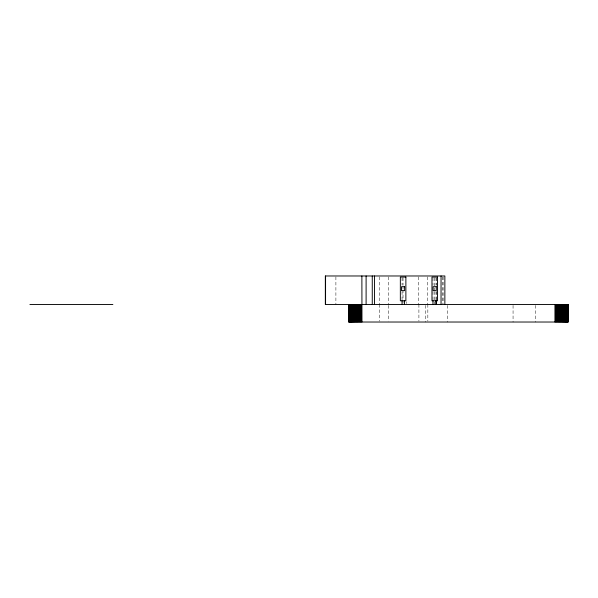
<?xml version="1.0" encoding="UTF-8"?>
<svg xmlns="http://www.w3.org/2000/svg" width="598" height="598" viewBox="0 0 598 598"><rect width="100%" height="100%" fill="white"/><g stroke="black" fill="none" stroke-linecap="round" stroke-linejoin="round"><path stroke-width="0.45" stroke-dasharray="2.99 2.24" d="M535.427 305.406L535.427 322.023M513.062 305.406L513.062 322.023M447.715 305.406L447.715 322.023M443.013 276.896L443.013 303.56M442.909 276.896L442.909 303.56M436.151 277.816L436.151 285.171M436.151 291.607L436.151 299.882M436.069 277.816L436.069 285.283M436.069 291.607L436.069 299.882M434.753 277.816L434.753 287.01M434.753 287.93L434.753 290.688M434.753 291.607L434.753 304.479M432.974 277.816L432.974 285.283M432.974 291.607L432.974 299.882M427.839 304.479L427.839 321.104M427.705 276.896L427.705 304.479M425.35 305.406L425.35 322.023M418.906 304.479L418.906 321.104M418.772 276.896L418.772 304.479M406.236 301.721L406.236 303.56M403.022 277.816L403.022 285.171M403.022 286.091L403.022 288.849M403.022 289.768L403.022 303.56M402.05 277.816L402.05 285.171M402.05 291.607L402.05 299.882M388.371 305.406L388.371 321.104M388.237 276.896L388.237 304.479M379.438 304.479L379.438 321.104M379.304 276.896L379.304 304.479M335.897 276.896L335.897 304.479"/><path stroke-width="0.9" d="M29.9 304.479L112.88 304.479M567.988 304.479L567.988 322.023M567.846 304.479L567.846 322.023M567.652 304.479L567.652 322.023M567.405 304.479L567.405 322.023M567.098 304.479L567.098 322.023M566.74 304.479L566.74 322.023M566.336 304.479L566.336 322.023M565.88 304.479L565.88 322.023M565.379 304.479L565.379 322.023M564.833 304.479L564.833 322.023M564.243 304.479L564.243 322.023M563.615 304.479L563.615 322.023M562.95 304.479L562.95 322.023M562.255 304.479L562.255 322.023M561.522 304.479L561.522 322.023M560.76 304.479L560.76 322.023M559.975 304.479L559.975 322.023M559.175 304.479L559.175 322.023M558.345 304.479L558.345 322.023M557.508 304.479L557.508 322.023M556.663 304.479L556.663 322.023M555.804 304.479L555.804 322.023M554.944 304.479L554.944 322.023M444.86 304.479L444.86 275.977L325.342 275.977L325.342 304.479L568.1 304.479L568.1 322.023L348.821 322.023L348.821 304.479M441.04 275.977L441.04 304.479M436.151 300.801L436.151 304.479M436.069 300.801L436.069 304.479M432.974 300.801L432.974 304.479M404.442 300.801L404.442 304.479M402.05 300.801L402.05 304.479M374.512 275.977L374.512 304.479M372.262 275.977L372.262 304.479M366.103 275.977L366.103 304.479M361.88 275.977L361.977 322.023M361.117 304.479L361.117 322.023M360.258 304.479L360.258 322.023M359.413 304.479L359.413 322.023M358.576 304.479L358.576 322.023M357.746 304.479L357.746 322.023M356.946 304.479L356.946 322.023M356.161 304.479L356.161 322.023M355.399 304.479L355.399 322.023M354.666 304.479L354.666 322.023M353.971 304.479L353.971 322.023M353.306 304.479L353.306 322.023M352.678 304.479L352.678 322.023M352.087 304.479L352.087 322.023M351.542 304.479L351.542 322.023M351.041 304.479L351.041 322.023M350.585 304.479L350.585 322.023M350.174 304.479L350.174 322.023M349.823 304.479L349.823 322.023M349.516 304.479L349.516 322.023M349.269 304.479L349.269 322.023M349.075 304.479L349.075 322.023M348.933 304.479L348.933 322.023M325.566 275.977L325.566 304.479M405.878 277.083L400.346 277.083L400.346 300.779L405.878 300.779L405.878 277.083M437.512 277.083L431.973 277.083L431.973 300.779L437.512 300.779L437.512 277.083M404.629 286.711L401.475 286.711L401.475 290.635L404.629 290.635L404.629 286.711M436.263 286.711L433.101 286.711L433.101 290.635L436.263 290.635L436.263 286.711"/></g></svg>
